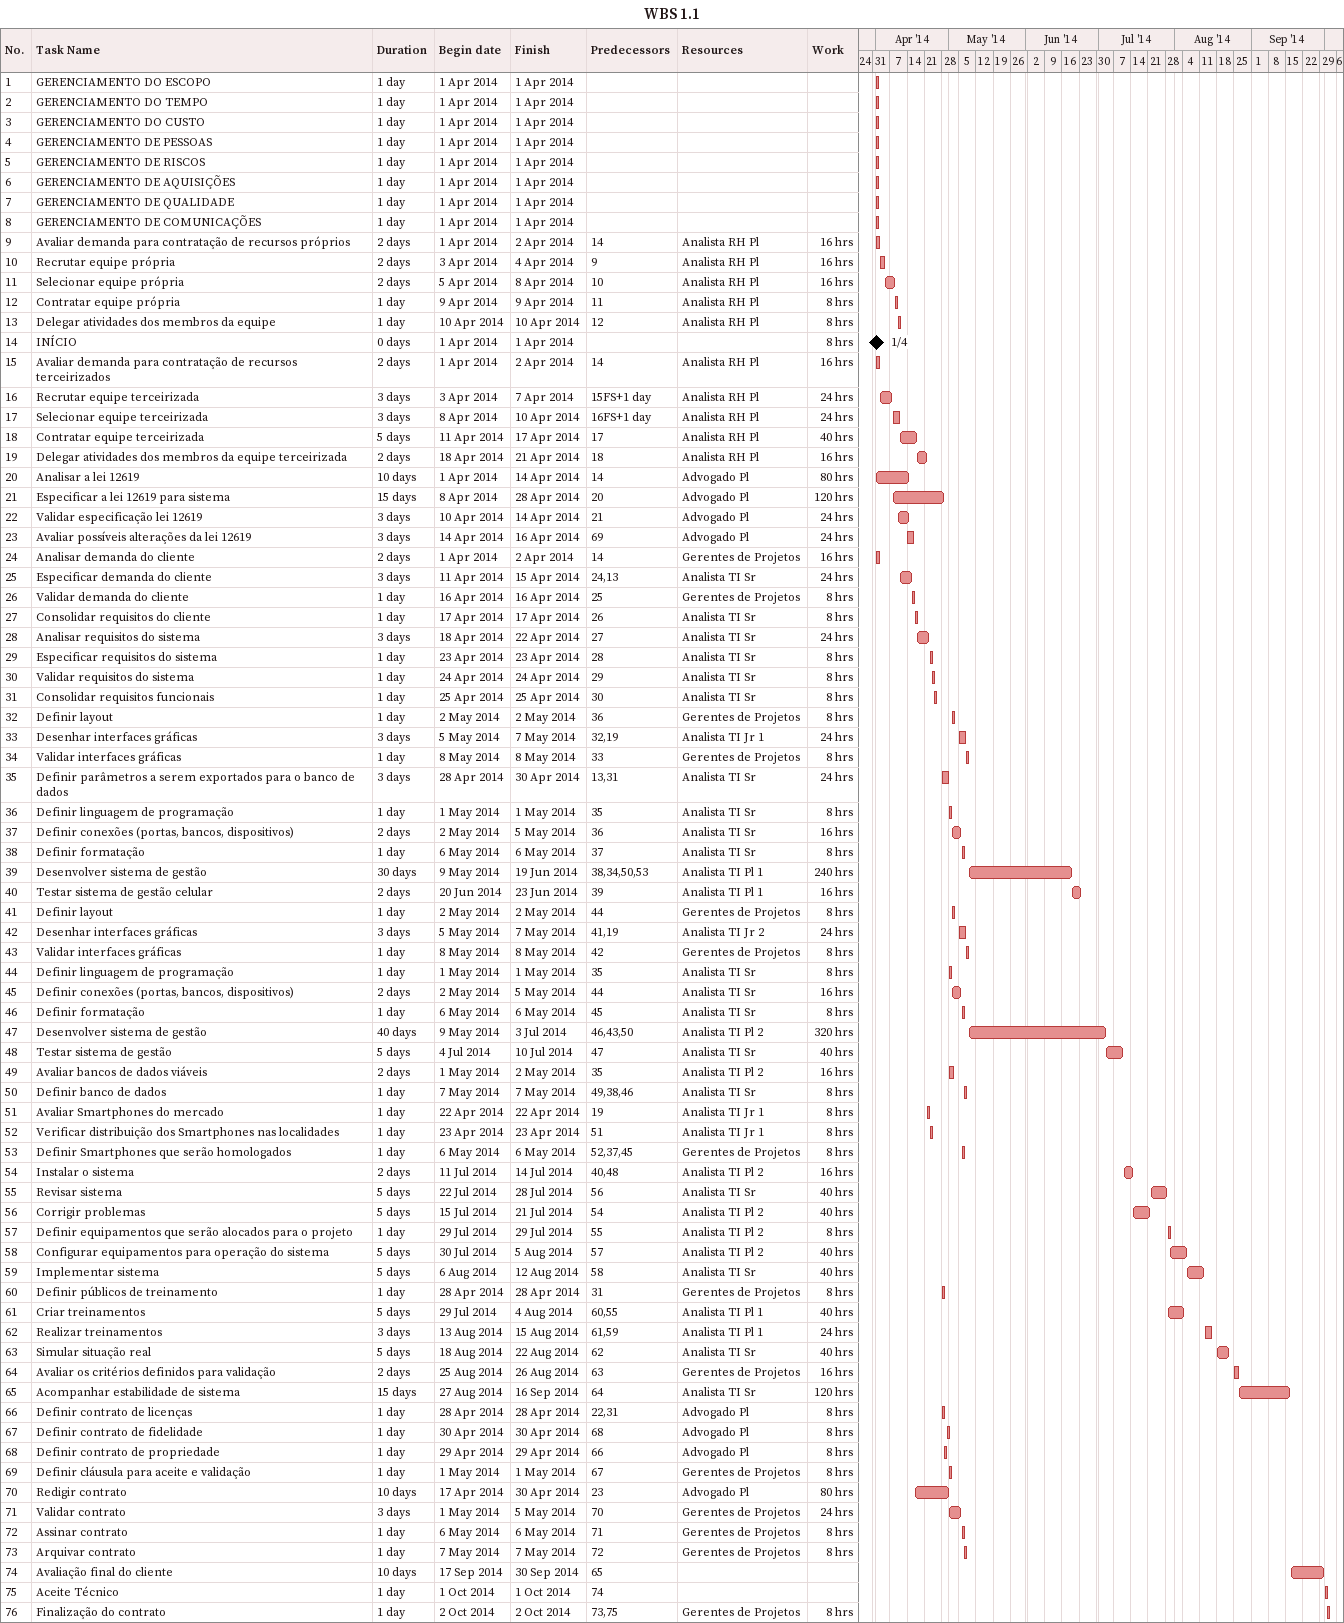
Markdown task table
WBS 1.1

| ID | Task | Duration | Start | Finish | Predecessors | Resources | Work (h) |
|---|---|---|---|---|---|---|---|
| 1 | GERENCIAMENTO DO ESCOPO | 1d | 2014-04-01 | 2014-04-01 |  |  |  |
| 2 | GERENCIAMENTO DO TEMPO | 1d | 2014-04-01 | 2014-04-01 |  |  |  |
| 3 | GERENCIAMENTO DO CUSTO | 1d | 2014-04-01 | 2014-04-01 |  |  |  |
| 4 | GERENCIAMENTO DE PESSOAS | 1d | 2014-04-01 | 2014-04-01 |  |  |  |
| 5 | GERENCIAMENTO DE RISCOS | 1d | 2014-04-01 | 2014-04-01 |  |  |  |
| 6 | GERENCIAMENTO DE AQUISIÇÕES | 1d | 2014-04-01 | 2014-04-01 |  |  |  |
| 7 | GERENCIAMENTO DE QUALIDADE | 1d | 2014-04-01 | 2014-04-01 |  |  |  |
| 8 | GERENCIAMENTO DE COMUNICAÇÕES | 1d | 2014-04-01 | 2014-04-01 |  |  |  |
| 9 | Avaliar demanda para contratação de recursos próprios | 2d | 2014-04-01 | 2014-04-02 | 14 | Analista RH Pl | 16 |
| 10 | Recrutar equipe própria | 2d | 2014-04-03 | 2014-04-04 | 9 | Analista RH Pl | 16 |
| 11 | Selecionar equipe própria | 2d | 2014-04-05 | 2014-04-08 | 10 | Analista RH Pl | 16 |
| 12 | Contratar equipe própria | 1d | 2014-04-09 | 2014-04-09 | 11 | Analista RH Pl | 8 |
| 13 | Delegar atividades dos membros da equipe | 1d | 2014-04-10 | 2014-04-10 | 12 | Analista RH Pl | 8 |
| 14 | INÍCIO | 0d | 2014-04-01 | 2014-04-01 |  |  | 8 |
| 15 | Avaliar demanda para contratação de recursos terceirizados | 2d | 2014-04-01 | 2014-04-02 | 14 | Analista RH Pl | 16 |
| 16 | Recrutar equipe terceirizada | 3d | 2014-04-03 | 2014-04-07 | 15FS+1d | Analista RH Pl | 24 |
| 17 | Selecionar equipe terceirizada | 3d | 2014-04-08 | 2014-04-10 | 16FS+1d | Analista RH Pl | 24 |
| 18 | Contratar equipe terceirizada | 5d | 2014-04-11 | 2014-04-17 | 17 | Analista RH Pl | 40 |
| 19 | Delegar atividades dos membros da equipe terceirizada | 2d | 2014-04-18 | 2014-04-21 | 18 | Analista RH Pl | 16 |
| 20 | Analisar a lei 12619 | 10d | 2014-04-01 | 2014-04-14 | 14 | Advogado Pl | 80 |
| 21 | Especificar a lei 12619 para sistema | 15d | 2014-04-08 | 2014-04-28 | 20 | Advogado Pl | 120 |
| 22 | Validar especificação lei 12619 | 3d | 2014-04-10 | 2014-04-14 | 21 | Advogado Pl | 24 |
| 23 | Avaliar possíveis alterações da lei 12619 | 3d | 2014-04-14 | 2014-04-16 | 69 | Advogado Pl | 24 |
| 24 | Analisar demanda do cliente | 2d | 2014-04-01 | 2014-04-02 | 14 | Gerentes de Projetos | 16 |
| 25 | Especificar demanda do cliente | 3d | 2014-04-11 | 2014-04-15 | 24, 13 | Analista TI Sr | 24 |
| 26 | Validar demanda do cliente | 1d | 2014-04-16 | 2014-04-16 | 25 | Gerentes de Projetos | 8 |
| 27 | Consolidar requisitos do cliente | 1d | 2014-04-17 | 2014-04-17 | 26 | Analista TI Sr | 8 |
| 28 | Analisar requisitos do sistema | 3d | 2014-04-18 | 2014-04-22 | 27 | Analista TI Sr | 24 |
| 29 | Especificar requisitos do sistema | 1d | 2014-04-23 | 2014-04-23 | 28 | Analista TI Sr | 8 |
| 30 | Validar requisitos do sistema | 1d | 2014-04-24 | 2014-04-24 | 29 | Analista TI Sr | 8 |
| 31 | Consolidar requisitos funcionais | 1d | 2014-04-25 | 2014-04-25 | 30 | Analista TI Sr | 8 |
| 32 | Definir layout | 1d | 2014-05-02 | 2014-05-02 | 36 | Gerentes de Projetos | 8 |
| 33 | Desenhar interfaces gráficas | 3d | 2014-05-05 | 2014-05-07 | 32, 19 | Analista TI Jr 1 | 24 |
| 34 | Validar interfaces gráficas | 1d | 2014-05-08 | 2014-05-08 | 33 | Gerentes de Projetos | 8 |
| 35 | Definir parâmetros a serem exportados para o banco de dados | 3d | 2014-04-28 | 2014-04-30 | 13, 31 | Analista TI Sr | 24 |
| 36 | Definir linguagem de programação | 1d | 2014-05-01 | 2014-05-01 | 35 | Analista TI Sr | 8 |
| 37 | Definir conexões (portas, bancos, dispositivos) | 2d | 2014-05-02 | 2014-05-05 | 36 | Analista TI Sr | 16 |
| 38 | Definir formatação | 1d | 2014-05-06 | 2014-05-06 | 37 | Analista TI Sr | 8 |
| 39 | Desenvolver sistema de gestão | 30d | 2014-05-09 | 2014-06-19 | 38, 34, 50, 53 | Analista TI Pl 1 | 240 |
| 40 | Testar sistema de gestão celular | 2d | 2014-06-20 | 2014-06-23 | 39 | Analista TI Pl 1 | 16 |
| 41 | Definir layout | 1d | 2014-05-02 | 2014-05-02 | 44 | Gerentes de Projetos | 8 |
| 42 | Desenhar interfaces gráficas | 3d | 2014-05-05 | 2014-05-07 | 41, 19 | Analista TI Jr 2 | 24 |
| 43 | Validar interfaces gráficas | 1d | 2014-05-08 | 2014-05-08 | 42 | Gerentes de Projetos | 8 |
| 44 | Definir linguagem de programação | 1d | 2014-05-01 | 2014-05-01 | 35 | Analista TI Sr | 8 |
| 45 | Definir conexões (portas, bancos, dispositivos) | 2d | 2014-05-02 | 2014-05-05 | 44 | Analista TI Sr | 16 |
| 46 | Definir formatação | 1d | 2014-05-06 | 2014-05-06 | 45 | Analista TI Sr | 8 |
| 47 | Desenvolver sistema de gestão | 40d | 2014-05-09 | 2014-07-03 | 46, 43, 50 | Analista TI Pl 2 | 320 |
| 48 | Testar sistema de gestão | 5d | 2014-07-04 | 2014-07-10 | 47 | Analista TI Sr | 40 |
| 49 | Avaliar bancos de dados viáveis | 2d | 2014-05-01 | 2014-05-02 | 35 | Analista TI Pl 2 | 16 |
| 50 | Definir banco de dados | 1d | 2014-05-07 | 2014-05-07 | 49, 38, 46 | Analista TI Sr | 8 |
| 51 | Avaliar Smartphones do mercado | 1d | 2014-04-22 | 2014-04-22 | 19 | Analista TI Jr 1 | 8 |
| 52 | Verificar distribuição dos Smartphones nas localidades | 1d | 2014-04-23 | 2014-04-23 | 51 | Analista TI Jr 1 | 8 |
| 53 | Definir Smartphones que serão homologados | 1d | 2014-05-06 | 2014-05-06 | 52, 37, 45 | Gerentes de Projetos | 8 |
| 54 | Instalar o sistema | 2d | 2014-07-11 | 2014-07-14 | 40, 48 | Analista TI Pl 2 | 16 |
| 55 | Revisar sistema | 5d | 2014-07-22 | 2014-07-28 | 56 | Analista TI Sr | 40 |
| 56 | Corrigir problemas | 5d | 2014-07-15 | 2014-07-21 | 54 | Analista TI Pl 2 | 40 |
| 57 | Definir equipamentos que serão alocados para o projeto | 1d | 2014-07-29 | 2014-07-29 | 55 | Analista TI Pl 2 | 8 |
| 58 | Configurar equipamentos para operação do sistema | 5d | 2014-07-30 | 2014-08-05 | 57 | Analista TI Pl 2 | 40 |
| 59 | Implementar sistema | 5d | 2014-08-06 | 2014-08-12 | 58 | Analista TI Sr | 40 |
| 60 | Definir públicos de treinamento | 1d | 2014-04-28 | 2014-04-28 | 31 | Gerentes de Projetos | 8 |
| 61 | Criar treinamentos | 5d | 2014-07-29 | 2014-08-04 | 60, 55 | Analista TI Pl 1 | 40 |
| 62 | Realizar treinamentos | 3d | 2014-08-13 | 2014-08-15 | 61, 59 | Analista TI Pl 1 | 24 |
| 63 | Simular situação real | 5d | 2014-08-18 | 2014-08-22 | 62 | Analista TI Sr | 40 |
| 64 | Avaliar os critérios definidos para validação | 2d | 2014-08-25 | 2014-08-26 | 63 | Gerentes de Projetos | 16 |
| 65 | Acompanhar estabilidade de sistema | 15d | 2014-08-27 | 2014-09-16 | 64 | Analista TI Sr | 120 |
| 66 | Definir contrato de licenças | 1d | 2014-04-28 | 2014-04-28 | 22, 31 | Advogado Pl | 8 |
| 67 | Definir contrato de fidelidade | 1d | 2014-04-30 | 2014-04-30 | 68 | Advogado Pl | 8 |
| 68 | Definir contrato de propriedade | 1d | 2014-04-29 | 2014-04-29 | 66 | Advogado Pl | 8 |
| 69 | Definir cláusula para aceite e validação | 1d | 2014-05-01 | 2014-05-01 | 67 | Gerentes de Projetos | 8 |
| 70 | Redigir contrato | 10d | 2014-04-17 | 2014-04-30 | 23 | Advogado Pl | 80 |
| 71 | Validar contrato | 3d | 2014-05-01 | 2014-05-05 | 70 | Gerentes de Projetos | 24 |
| 72 | Assinar contrato | 1d | 2014-05-06 | 2014-05-06 | 71 | Gerentes de Projetos | 8 |
| 73 | Arquivar contrato | 1d | 2014-05-07 | 2014-05-07 | 72 | Gerentes de Projetos | 8 |
| 74 | Avaliação final do cliente | 10d | 2014-09-17 | 2014-09-30 | 65 |  |  |
| 75 | Aceite Técnico | 1d | 2014-10-01 | 2014-10-01 | 74 |  |  |
| 76 | Finalização do contrato | 1d | 2014-10-02 | 2014-10-02 | 73, 75 | Gerentes de Projetos | 8 |
